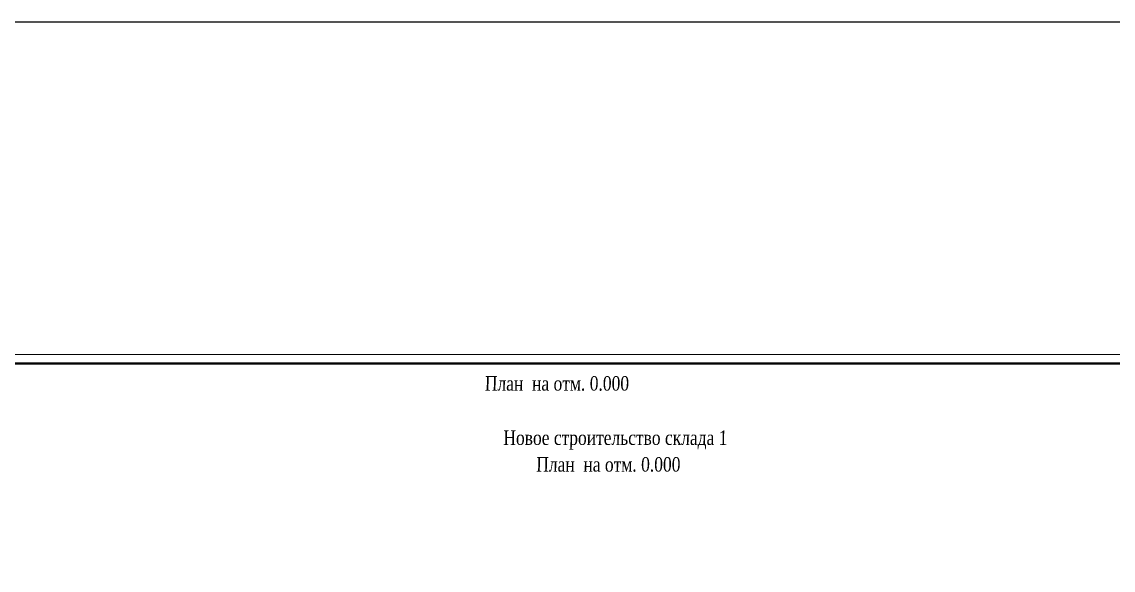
# Model space of a CAD drawing. Header units: millimetres. Extents: x 72928 to 1386960, y 320086 to 445536.
# Drawn here: x 105230 to 165577, y 415205 to 445536 of the extents above; entities that cross this region are included whole.
import ezdxf

# ---------------------------------------------------------------- set-up
doc = ezdxf.new("R2010")
doc.units = ezdxf.units.MM
doc.styles.add('Fayz', font='times.ttf', dxfattribs={"width": 0.8, "oblique": 1})

msp = doc.modelspace()

# ---------------------------------------------------------------- linework, layer by layer
at = {"color": 1}
msp.add_lwpolyline([(72928.2, 445536.1), (621892.2, 445536.1), (621892.2, 320086.1), (72928.2, 320086.1)], close=True, dxfattribs=at)
at = {"lineweight": 20}
msp.add_lwpolyline([(87263.2, 367737.1), (191363.2, 367737.1), (191363.2, 427137.1), (87263.2, 427137.1)], close=True, dxfattribs=at)
at = {"lineweight": 40}
msp.add_lwpolyline([(89263.2, 368237.1), (190863.2, 368237.1), (190863.2, 426637.1), (89263.2, 426637.1)], close=True, dxfattribs=at)

# ---------------------------------------------------------------- texts
at = {"lineweight": 20, "char_height": 800, "attachment_point": 7, "style": 'Fayz'}
for insert in [(130828.2, 425119.4), (133669.1, 420640.1)]:
    msp.add_mtext('План  на отм. 0.000', dxfattribs=dict(at, insert=insert))
at = {"lineweight": 20, "insert": (131851.5, 421872.8), "char_height": 800, "width": 13034.053, "attachment_point": 7, "style": 'Fayz'}
msp.add_mtext('Новое строительство склада 1', dxfattribs=at)

doc.saveas('drawing.dxf')
